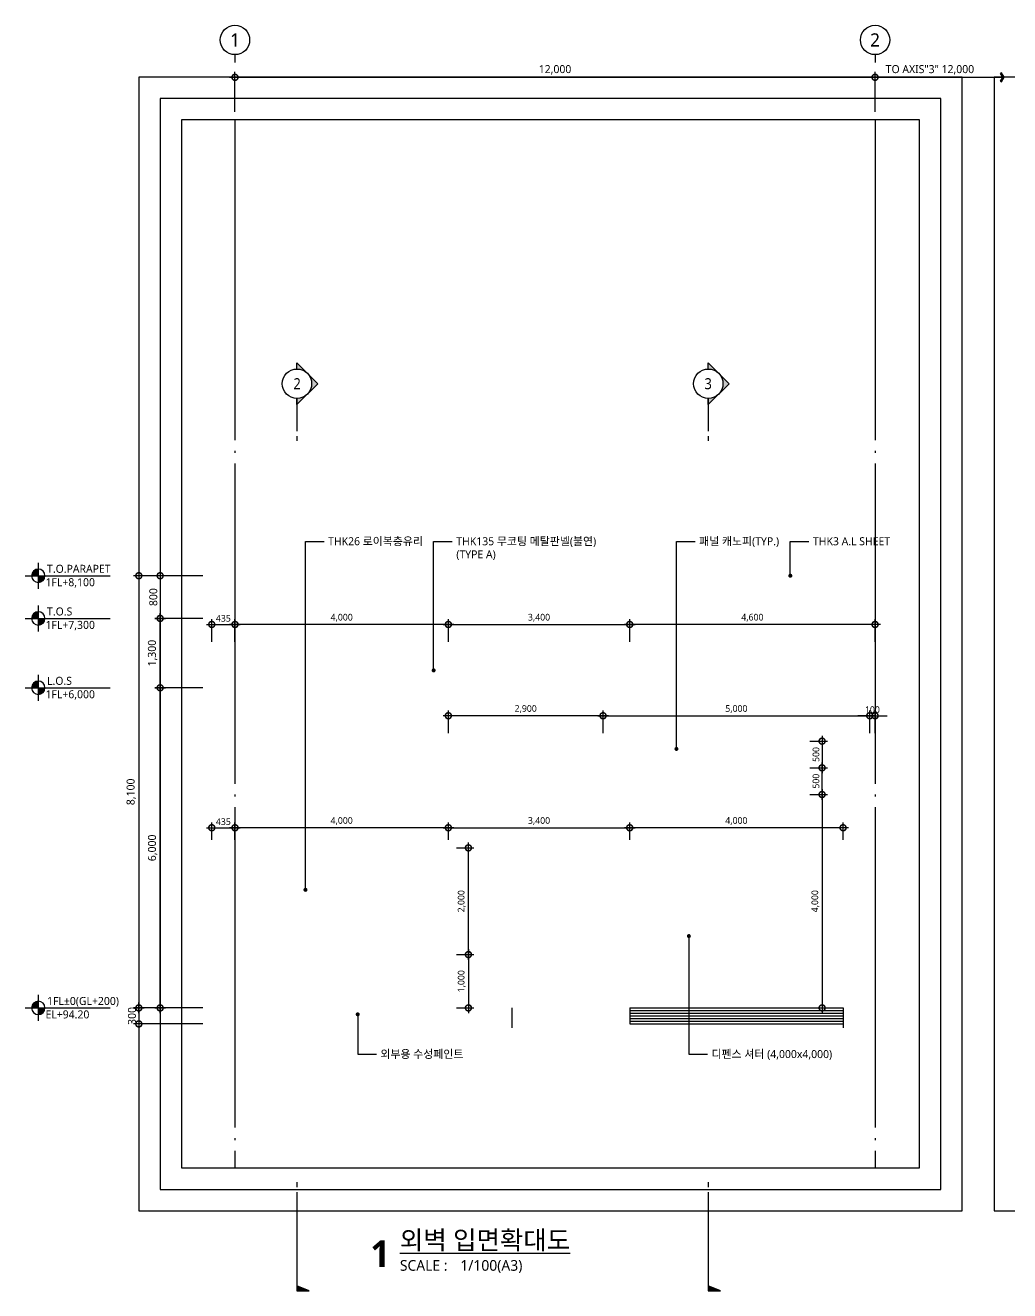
# Model space of a CAD drawing. Header units: millimetres. Extents: x 2568 to 292571, y 1285 to 27671.
# Drawn here: x 2568 to 21023, y 3956 to 27671 of the extents above; entities that cross this region are included whole.
import ezdxf
from ezdxf.enums import TextEntityAlignment as Align

# ---------------------------------------------------------------- set-up
doc = ezdxf.new("R2010")
doc.units = ezdxf.units.MM
doc.header["$LTSCALE"] = 200
doc.linetypes.add('CEN-GAUN', pattern=[32.2, 30, -1, 0.2, -1])
doc.layers.get('DEFPOINTS').update_dxf_attribs({"color": 137})
for name, color, linetype in [('A-dim', 7, 'Continuous'), ('CEN', 1, 'CEN-GAUN'), ('DIM', 7, 'Continuous'), ('DIM-2', 7, 'Continuous'), ('DIM-INT', 7, 'Continuous'), ('SYM', 6, 'Continuous'), ('SYM-LEAD', 6, 'Continuous'), ('SYM-LEVEL', 7, 'Continuous'), ('TAG', 6, 'Continuous'), ('TEXT', 3, 'Continuous')]:
    doc.layers.add(name, color=color, linetype=linetype)
doc.layers.add('NOPLOT', color=191, linetype='Continuous', plot=False)
doc.styles.add('$0$스타일1', font='malgun.ttf')
doc.styles.add('ARIALB', font='malgun.ttf')
doc.styles.add('T1', font='malgun.ttf')
doc.styles.add('TEXT', font='malgun.ttf')
doc.styles.add('XR-sec$0$스타일1', font='malgun.ttf')
doc.styles.add('맑은고딕', font='malgun.ttf')
doc.styles.add('스타일1', font='malgun.ttf')
doc.styles.add('스타일2', font='malgunbd.ttf')
doc.dimstyles.new('CJA', dxfattribs={"dimscale": 300, "dimtxt": 2.7, "dimasz": 1, "dimexe": 2, "dimexo": 3, "dimgap": 1, "dimtad": 1, "dimdec": 0, "dimzin": 1, "dimdsep": 46, "dimlunit": 6, "dimtxsty": '$0$스타일1', "dimblk": 'CJDOT', "dimcen": 0.09, "dimdle": 1, "dimclrd": 256, "dimclre": 256, "dimclrt": 3, "dimadec": 0, "dimazin": 0, "dimtfac": 1, "dimtdec": 0, "dimtix": 1, "dimtmove": 2, "dimatfit": 3, "dimldrblk": 'CJDOT', "dimfxl": 1, "dimtolj": 1, "dimtzin": 1, "dimarcsym": 0})
doc.dimstyles.new('DIM-QD 1', dxfattribs={"dimtxt": 3, "dimasz": 1.5, "dimexe": 1, "dimexo": 0, "dimgap": 1, "dimtad": 1, "dimdec": 3, "dimdsep": 46, "dimlunit": 6, "dimtxsty": '스타일1', "dimblk1": 'ARCHTICK', "dimblk2": 'ARCHTICK', "dimsah": 1, "dimcen": 0, "dimclrd": 256, "dimclre": 256, "dimclrt": 3, "dimazin": 2, "dimtfac": 1, "dimtdec": 3, "dimtix": 1, "dimtmove": 2, "dimatfit": 3, "dimldrblk": 'ARCHTICK', "dimfxl": 1, "dimtolj": 1, "dimtzin": 0, "dimarcsym": 0})
doc.dimstyles.new('GAUN-50', dxfattribs={"dimscale": 50, "dimtxt": 3, "dimasz": 1, "dimexe": 2, "dimexo": 3, "dimgap": 1, "dimtad": 1, "dimdec": 0, "dimzin": 1, "dimdsep": 46, "dimlunit": 6, "dimtxsty": '스타일1', "dimblk": 'GAUN-DOT', "dimcen": -2, "dimdle": 2, "dimclrd": 256, "dimclre": 256, "dimclrt": 3, "dimadec": 0, "dimazin": 0, "dimtfac": 1, "dimtdec": 0, "dimtix": 1, "dimtmove": 2, "dimatfit": 3, "dimldrblk": 'DOTSMALL', "dimfxl": 1, "dimtolj": 1, "dimtzin": 1, "dimarcsym": 0})

# ---------------------------------------------------------------- blocks, each defined once
blk = doc.blocks.new('bu-v')
at = {"layer": 'TAG', "ltscale": 0.2}
blk.add_line((0, 3), (0, 0), dxfattribs=at)
blk.add_circle((0, 8.5), 5.5, dxfattribs=at)
at = {"layer": 'TAG', "color": 3, "style": 'ARIALB'}
blk.add_attdef('1', text='', height=5, dxfattribs=at).set_placement((0, 8.5), align=Align.MIDDLE_CENTER)
blk = doc.blocks.new('_DotSmall')
at = {"color": 0, "linetype": 'ByBlock', "const_width": 0.5}
blk.add_lwpolyline([(-0.0625, 0, 1), (0.0625, 0, 1)], format="xyb", close=True, dxfattribs=at)
blk = doc.blocks.new('*D14')
at = {"layer": 'DEFPOINTS', "color": 0, "transparency": 16777216}
for p in [(18499, 26697), (6499, 25897), (18499, 25897)]:
    blk.add_point(p, dxfattribs=at)
at = {"layer": 'DIM', "color": 7, "lineweight": -2, "transparency": 16777216}
for p, q in [((6399, 26697), (18599, 26697)), ((6499, 26047), (6499, 26797)), ((18499, 26047), (18499, 26797))]:
    blk.add_line(p, q, dxfattribs=at)
at = {"layer": 'DIM', "color": 7, "lineweight": -2, "transparency": 16777216, "xscale": 225, "yscale": 225, "zscale": 225, "rotation": 180}
blk.add_blockref('_DotSmall', (6499, 26697), dxfattribs=at)
at = {"layer": 'DIM', "color": 7, "lineweight": -2, "transparency": 16777216, "xscale": 225, "yscale": 225, "zscale": 225}
blk.add_blockref('_DotSmall', (18499, 26697), dxfattribs=at)
at = {"layer": 'DIM', "color": 3, "transparency": 16777216, "insert": (12499, 26837), "char_height": 150, "attachment_point": 5, "style": '스타일1'}
blk.add_mtext('\\A1;12,000', dxfattribs=at)
blk = doc.blocks.new('CJDOT')
blk.add_line((-2, 0), (2, 0))
at = {"const_width": 0.5}
blk.add_lwpolyline([(-0.25, 0, 1), (0.25, 0, 1)], format="xyb", close=True, dxfattribs=at)
blk = doc.blocks.new('dwgtitle')
at = {"layer": 'SYM', "color": 3, "style": '스타일1'}
blk.add_text('SCALE :', height=4, dxfattribs=at).set_placement((12.25, -1.4))
at = {"layer": 'SYM', "color": 6, "style": '스타일2'}
blk.add_attdef('A', text='', height=10, dxfattribs=at).set_placement((4.89, 5), align=Align.MIDDLE)
at = {"layer": 'SYM', "color": 3, "style": '스타일1'}
for tag, p, height in [('%%UTITLE', (12.25, 6.59), 7), ('1/100', (34.89, -1.4), 4)]:
    blk.add_attdef(tag, p, '', height=height, dxfattribs=at)
blk = doc.blocks.new('XR-sec$0$LEVEL1')
at = {"layer": 'SYM-LEVEL'}
h = blk.add_hatch(color=6, dxfattribs=at)
edge = h.paths.add_edge_path()
edge.add_ellipse((4.87, 0), major_axis=(1.77, 1.77), ratio=1, start_angle=405, end_angle=495)
edge.add_line((2.37, 0), (4.87, 0))
edge.add_line((4.87, 0), (4.87, 2.5))
edge = h.paths.add_edge_path()
edge.add_ellipse((4.87, 0), major_axis=(1.77, 1.77), ratio=1, start_angle=225, end_angle=315)
edge.add_line((7.37, 0), (4.87, 0))
edge.add_line((4.87, 0), (4.87, -2.5))
at = {"layer": 'SYM-LEVEL', "color": 6}
for p, q in [((4.87, 4.87), (4.87, -4.87)), ((0, 0), (9.74, 0)), ((9.07, 0), (31.8, 0))]:
    blk.add_line(p, q, dxfattribs=at)
blk.add_ellipse((4.87, 0), major_axis=(1.77, 1.77), ratio=1, start_param=5.497787, end_param=11.780972, dxfattribs=at)
at = {"layer": 'SYM-LEVEL', "color": 3, "style": 'XR-sec$0$스타일1'}
for tag, p in [('1층-바닥마감', (8.16, 1.11)), ('EL-+100', (8.16, -3.93))]:
    blk.add_attdef(tag, p, '', height=3, dxfattribs=at)
blk = doc.blocks.new('*U13')
at = {"linetype": 'ByBlock', "lineweight": -2}
h = blk.add_hatch(color=0, dxfattribs=at)
h.paths.add_polyline_path([(0, 300, 0.198912), (-212, 212), (0, 424)])
h.paths.add_polyline_path([(-212, -212), (-424, 0), (-212, 212, 0.414214)])
h.paths.add_polyline_path([(-212, -212, 0.198912), (0, -300), (0, -424)])
blk.add_hatch(color=0, dxfattribs=at).paths.add_polyline_path([(-250, -18545), (0, -18445), (0, -18545)])
at = {"color": 0, "linetype": 'ByBlock', "lineweight": -2}
blk.add_lwpolyline([(0, 300, 1), (0, -300, 1), (0, 300), (0, 424), (-424, 0), (0, -424), (0, -300), (0, -424)], format="xyb", dxfattribs=at)
for points in [[(0, -300), (0, -972)], [(0, -1072), (0, -1172)], [(0, -16529), (0, -18545), (-250, -18545), (0, -18445)], [(0, -16329), (0, -16429)]]:
    blk.add_lwpolyline(points, dxfattribs=at)
at = {"color": 6, "style": 'TEXT', "width": 0.9}
blk.add_attdef('상세번호', text='', height=225, dxfattribs=at).set_placement((0, 0), align=Align.MIDDLE_CENTER)
blk = doc.blocks.new('GAUN-DOT')
at = {"linetype": 'ByBlock'}
for p, q in [((2, 0), (-2, 0)), ((0, -2), (0, 2))]:
    blk.add_line(p, q, dxfattribs=at)
at = {"const_width": 2.25}
blk.add_lwpolyline([(0, 0.28125, 1), (0, -0.28125, 1)], format="xyb", close=True, dxfattribs=at)
blk = doc.blocks.new('*D18')
at = {"layer": 'A-dim', "lineweight": -2, "transparency": 16777216}
for p, q in [((5896, 17355), (4596, 17355)), ((4696, 17305), (4696, 9305)), ((5896, 9255), (4596, 9255))]:
    blk.add_line(p, q, dxfattribs=at)
at = {"layer": 'DEFPOINTS', "color": 0, "transparency": 16777216}
for p in [(6046, 17355), (4696, 9255), (6046, 9255)]:
    blk.add_point(p, dxfattribs=at)
at = {"layer": 'A-dim', "lineweight": -2, "transparency": 16777216, "xscale": 50, "yscale": 50, "zscale": 50}
for p, rotation in [((4696, 17355), 90), ((4696, 9255), 270)]:
    blk.add_blockref('GAUN-DOT', p, dxfattribs=dict(at, rotation=rotation))
at = {"layer": 'A-dim', "color": 3, "transparency": 16777216, "insert": (4555, 13305), "char_height": 150, "attachment_point": 5, "rotation": 90, "style": '스타일1'}
blk.add_mtext('\\A1;8,100', dxfattribs=at)
blk = doc.blocks.new('*D19')
at = {"layer": 'A-dim', "lineweight": -2, "transparency": 16777216}
for p, q in [((5896, 9255), (4596, 9255)), ((4696, 9305), (4696, 9355)), ((4696, 9255), (4696, 8955)), ((5896, 8955), (4596, 8955)), ((4696, 8905), (4696, 8855))]:
    blk.add_line(p, q, dxfattribs=at)
at = {"layer": 'DEFPOINTS', "color": 0, "transparency": 16777216}
for p in [(6046, 9255), (4696, 8955), (6046, 8955)]:
    blk.add_point(p, dxfattribs=at)
at = {"layer": 'A-dim', "lineweight": -2, "transparency": 16777216, "xscale": 50, "yscale": 50, "zscale": 50}
for p, rotation in [((4696, 9255), 270), ((4696, 8955), 90)]:
    blk.add_blockref('GAUN-DOT', p, dxfattribs=dict(at, rotation=rotation))
at = {"layer": 'A-dim', "color": 3, "transparency": 16777216, "insert": (4568, 9105), "char_height": 150, "attachment_point": 5, "rotation": 90, "style": '맑은고딕'}
blk.add_mtext('\\A1;300', dxfattribs=at)
blk = doc.blocks.new('*D20')
at = {"layer": 'A-dim', "lineweight": -2, "transparency": 16777216}
for p, q in [((5896, 17355), (4996, 17355)), ((5096, 17305), (5096, 16605)), ((5896, 16555), (4996, 16555))]:
    blk.add_line(p, q, dxfattribs=at)
at = {"layer": 'DEFPOINTS', "color": 0, "transparency": 16777216}
for p in [(6046, 17355), (5096, 16555), (6046, 16555)]:
    blk.add_point(p, dxfattribs=at)
at = {"layer": 'A-dim', "lineweight": -2, "transparency": 16777216, "xscale": 50, "yscale": 50, "zscale": 50}
for p, rotation in [((5096, 17355), 90), ((5096, 16555), 270)]:
    blk.add_blockref('GAUN-DOT', p, dxfattribs=dict(at, rotation=rotation))
at = {"layer": 'A-dim', "color": 3, "transparency": 16777216, "insert": (4968, 16955), "char_height": 150, "attachment_point": 5, "rotation": 90, "style": '맑은고딕'}
blk.add_mtext('\\A1;800', dxfattribs=at)
blk = doc.blocks.new('*D21')
at = {"layer": 'DEFPOINTS', "color": 0, "transparency": 16777216}
for p in [(10499, 12255), (10875, 12255), (10499, 10255)]:
    blk.add_point(p, dxfattribs=at)
at = {"layer": 'DIM-INT', "color": 7, "lineweight": -2, "transparency": 16777216}
for p, q in [((10875, 10155), (10875, 12355)), ((10649, 12255), (10975, 12255)), ((10649, 10255), (10975, 10255))]:
    blk.add_line(p, q, dxfattribs=at)
at = {"layer": 'DIM-INT', "color": 7, "lineweight": -2, "transparency": 16777216, "xscale": 225, "yscale": 225, "zscale": 225}
for p, rotation in [((10875, 12255), 90), ((10875, 10255), 270)]:
    blk.add_blockref('_DotSmall', p, dxfattribs=dict(at, rotation=rotation))
at = {"layer": 'DIM-INT', "color": 3, "transparency": 16777216, "insert": (10750, 11255), "char_height": 125, "attachment_point": 5, "rotation": 90, "style": '스타일1'}
blk.add_mtext('\\A1;2,000', dxfattribs=at)
blk = doc.blocks.new('*D22')
at = {"layer": 'DEFPOINTS', "color": 0, "transparency": 16777216}
for p in [(10499, 10255), (10499, 9255), (10875, 9255)]:
    blk.add_point(p, dxfattribs=at)
at = {"layer": 'DIM-INT', "color": 7, "lineweight": -2, "transparency": 16777216}
for p, q in [((10649, 10255), (10975, 10255)), ((10875, 10355), (10875, 9155)), ((10649, 9255), (10975, 9255))]:
    blk.add_line(p, q, dxfattribs=at)
at = {"layer": 'DIM-INT', "color": 7, "lineweight": -2, "transparency": 16777216, "xscale": 225, "yscale": 225, "zscale": 225}
for p, rotation in [((10875, 10255), 90), ((10875, 9255), 270)]:
    blk.add_blockref('_DotSmall', p, dxfattribs=dict(at, rotation=rotation))
at = {"layer": 'DIM-INT', "color": 3, "transparency": 16777216, "insert": (10750, 9755), "char_height": 125, "attachment_point": 5, "rotation": 90, "style": '스타일1'}
blk.add_mtext('\\A1;1,000', dxfattribs=at)
blk = doc.blocks.new('*D23')
at = {"layer": 'DEFPOINTS', "color": 0, "transparency": 16777216}
for p in [(6499, 12632), (6499, 12255), (10499, 12255)]:
    blk.add_point(p, dxfattribs=at)
at = {"layer": 'DIM-INT', "color": 7, "lineweight": -2, "transparency": 16777216}
for p, q in [((10599, 12632), (6399, 12632)), ((6499, 12405), (6499, 12732)), ((10499, 12405), (10499, 12732))]:
    blk.add_line(p, q, dxfattribs=at)
at = {"layer": 'DIM-INT', "color": 7, "lineweight": -2, "transparency": 16777216, "xscale": 225, "yscale": 225, "zscale": 225, "rotation": 180}
blk.add_blockref('_DotSmall', (6499, 12632), dxfattribs=at)
at = {"layer": 'DIM-INT', "color": 7, "lineweight": -2, "transparency": 16777216, "xscale": 225, "yscale": 225, "zscale": 225}
blk.add_blockref('_DotSmall', (10499, 12632), dxfattribs=at)
at = {"layer": 'DIM-INT', "color": 3, "transparency": 16777216, "insert": (8499, 12757), "char_height": 125, "attachment_point": 5, "style": '스타일1'}
blk.add_mtext('\\A1;4,000', dxfattribs=at)
blk = doc.blocks.new('*D24')
at = {"layer": 'DEFPOINTS', "color": 0, "transparency": 16777216}
for p in [(6499, 12632), (6064, 12255), (6499, 12255)]:
    blk.add_point(p, dxfattribs=at)
at = {"layer": 'DIM-INT', "color": 7, "lineweight": -2, "transparency": 16777216}
for p, q in [((5964, 12632), (6599, 12632)), ((6064, 12405), (6064, 12732)), ((6499, 12405), (6499, 12732))]:
    blk.add_line(p, q, dxfattribs=at)
at = {"layer": 'DIM-INT', "color": 7, "lineweight": -2, "transparency": 16777216, "xscale": 225, "yscale": 225, "zscale": 225, "rotation": 180}
blk.add_blockref('_DotSmall', (6064, 12632), dxfattribs=at)
at = {"layer": 'DIM-INT', "color": 7, "lineweight": -2, "transparency": 16777216, "xscale": 225, "yscale": 225, "zscale": 225}
blk.add_blockref('_DotSmall', (6499, 12632), dxfattribs=at)
at = {"layer": 'DIM-INT', "color": 3, "transparency": 16777216, "insert": (6281, 12746), "char_height": 125, "attachment_point": 5, "style": '스타일1'}
blk.add_mtext('\\A1;435', dxfattribs=at)
blk = doc.blocks.new('*D25')
at = {"layer": 'DEFPOINTS', "color": 0, "transparency": 16777216}
for p in [(13899, 12632), (10499, 12255), (13899, 12255)]:
    blk.add_point(p, dxfattribs=at)
at = {"layer": 'DIM-INT', "color": 7, "lineweight": -2, "transparency": 16777216}
for p, q in [((10399, 12632), (13999, 12632)), ((10499, 12405), (10499, 12732)), ((13899, 12405), (13899, 12732))]:
    blk.add_line(p, q, dxfattribs=at)
at = {"layer": 'DIM-INT', "color": 7, "lineweight": -2, "transparency": 16777216, "xscale": 225, "yscale": 225, "zscale": 225, "rotation": 180}
blk.add_blockref('_DotSmall', (10499, 12632), dxfattribs=at)
at = {"layer": 'DIM-INT', "color": 7, "lineweight": -2, "transparency": 16777216, "xscale": 225, "yscale": 225, "zscale": 225}
blk.add_blockref('_DotSmall', (13899, 12632), dxfattribs=at)
at = {"layer": 'DIM-INT', "color": 3, "transparency": 16777216, "insert": (12199, 12757), "char_height": 125, "attachment_point": 5, "style": '스타일1'}
blk.add_mtext('\\A1;3,400', dxfattribs=at)
blk = doc.blocks.new('*D26')
at = {"layer": 'DEFPOINTS', "color": 0, "transparency": 16777216}
for p in [(13899, 12632), (13899, 12255), (17899, 12255)]:
    blk.add_point(p, dxfattribs=at)
at = {"layer": 'DIM-INT', "color": 7, "lineweight": -2, "transparency": 16777216}
for p, q in [((17999, 12632), (13799, 12632)), ((13899, 12405), (13899, 12732)), ((17899, 12405), (17899, 12732))]:
    blk.add_line(p, q, dxfattribs=at)
at = {"layer": 'DIM-INT', "color": 7, "lineweight": -2, "transparency": 16777216, "xscale": 225, "yscale": 225, "zscale": 225, "rotation": 180}
blk.add_blockref('_DotSmall', (13899, 12632), dxfattribs=at)
at = {"layer": 'DIM-INT', "color": 7, "lineweight": -2, "transparency": 16777216, "xscale": 225, "yscale": 225, "zscale": 225}
blk.add_blockref('_DotSmall', (17899, 12632), dxfattribs=at)
at = {"layer": 'DIM-INT', "color": 3, "transparency": 16777216, "insert": (15899, 12757), "char_height": 125, "attachment_point": 5, "style": '스타일1'}
blk.add_mtext('\\A1;4,000', dxfattribs=at)
blk = doc.blocks.new('*D27')
at = {"layer": 'DEFPOINTS', "color": 0, "transparency": 16777216}
for p in [(17129, 13755), (17506, 13755), (17129, 13255)]:
    blk.add_point(p, dxfattribs=at)
at = {"layer": 'DIM-INT', "color": 7, "lineweight": -2, "transparency": 16777216}
for p, q in [((17279, 13755), (17606, 13755)), ((17506, 13155), (17506, 13855)), ((17279, 13255), (17606, 13255))]:
    blk.add_line(p, q, dxfattribs=at)
at = {"layer": 'DIM-INT', "color": 7, "lineweight": -2, "transparency": 16777216, "xscale": 225, "yscale": 225, "zscale": 225}
for p, rotation in [((17506, 13755), 90), ((17506, 13255), 270)]:
    blk.add_blockref('_DotSmall', p, dxfattribs=dict(at, rotation=rotation))
at = {"layer": 'DIM-INT', "color": 3, "transparency": 16777216, "insert": (17391, 13505), "char_height": 125, "attachment_point": 5, "rotation": 90, "style": '스타일1'}
blk.add_mtext('\\A1;500', dxfattribs=at)
blk = doc.blocks.new('*D28')
at = {"layer": 'DEFPOINTS', "color": 0, "transparency": 16777216}
for p in [(17129, 13255), (17129, 9255), (17506, 9255)]:
    blk.add_point(p, dxfattribs=at)
at = {"layer": 'DIM-INT', "color": 7, "lineweight": -2, "transparency": 16777216}
for p, q in [((17506, 13355), (17506, 9155)), ((17279, 13255), (17606, 13255)), ((17279, 9255), (17606, 9255))]:
    blk.add_line(p, q, dxfattribs=at)
at = {"layer": 'DIM-INT', "color": 7, "lineweight": -2, "transparency": 16777216, "xscale": 225, "yscale": 225, "zscale": 225}
for p, rotation in [((17506, 13255), 90), ((17506, 9255), 270)]:
    blk.add_blockref('_DotSmall', p, dxfattribs=dict(at, rotation=rotation))
at = {"layer": 'DIM-INT', "color": 3, "transparency": 16777216, "insert": (17381, 11255), "char_height": 125, "attachment_point": 5, "rotation": 90, "style": '스타일1'}
blk.add_mtext('\\A1;4,000', dxfattribs=at)
blk = doc.blocks.new('*D29')
at = {"layer": 'DEFPOINTS', "color": 0, "transparency": 16777216}
for p in [(17129, 14255), (17129, 13755), (17506, 13755)]:
    blk.add_point(p, dxfattribs=at)
at = {"layer": 'DIM-INT', "color": 7, "lineweight": -2, "transparency": 16777216}
for p, q in [((17279, 14255), (17606, 14255)), ((17506, 14355), (17506, 13655)), ((17279, 13755), (17606, 13755))]:
    blk.add_line(p, q, dxfattribs=at)
at = {"layer": 'DIM-INT', "color": 7, "lineweight": -2, "transparency": 16777216, "xscale": 225, "yscale": 225, "zscale": 225}
for p, rotation in [((17506, 14255), 90), ((17506, 13755), 270)]:
    blk.add_blockref('_DotSmall', p, dxfattribs=dict(at, rotation=rotation))
at = {"layer": 'DIM-INT', "color": 3, "transparency": 16777216, "insert": (17391, 14005), "char_height": 125, "attachment_point": 5, "rotation": 90, "style": '스타일1'}
blk.add_mtext('\\A1;500', dxfattribs=at)
blk = doc.blocks.new('*D30')
at = {"layer": 'DEFPOINTS', "color": 0, "transparency": 16777216}
for p in [(18399, 14731), (13399, 14255), (18399, 14255)]:
    blk.add_point(p, dxfattribs=at)
at = {"layer": 'DIM-INT', "color": 7, "lineweight": -2, "transparency": 16777216}
for p, q in [((13299, 14731), (18499, 14731)), ((13399, 14405), (13399, 14831)), ((18399, 14405), (18399, 14831))]:
    blk.add_line(p, q, dxfattribs=at)
at = {"layer": 'DIM-INT', "color": 7, "lineweight": -2, "transparency": 16777216, "xscale": 225, "yscale": 225, "zscale": 225, "rotation": 180}
blk.add_blockref('_DotSmall', (13399, 14731), dxfattribs=at)
at = {"layer": 'DIM-INT', "color": 7, "lineweight": -2, "transparency": 16777216, "xscale": 225, "yscale": 225, "zscale": 225}
blk.add_blockref('_DotSmall', (18399, 14731), dxfattribs=at)
at = {"layer": 'DIM-INT', "color": 3, "transparency": 16777216, "insert": (15899, 14856), "char_height": 125, "attachment_point": 5, "style": '스타일1'}
blk.add_mtext('\\A1;5,000', dxfattribs=at)
blk = doc.blocks.new('*D31')
at = {"layer": 'DEFPOINTS', "color": 0, "transparency": 16777216}
for p in [(18399, 14731), (18399, 14255), (18499, 14255)]:
    blk.add_point(p, dxfattribs=at)
at = {"layer": 'DIM-INT', "color": 7, "lineweight": -2, "transparency": 16777216}
for p, q in [((18399, 14731), (18174, 14731)), ((18399, 14405), (18399, 14831)), ((18499, 14731), (18399, 14731)), ((18499, 14405), (18499, 14831)), ((18499, 14731), (18724, 14731))]:
    blk.add_line(p, q, dxfattribs=at)
at = {"layer": 'DIM-INT', "color": 7, "lineweight": -2, "transparency": 16777216, "xscale": 225, "yscale": 225, "zscale": 225}
blk.add_blockref('_DotSmall', (18399, 14731), dxfattribs=at)
at = {"layer": 'DIM-INT', "color": 7, "lineweight": -2, "transparency": 16777216, "xscale": 225, "yscale": 225, "zscale": 225, "rotation": 180}
blk.add_blockref('_DotSmall', (18499, 14731), dxfattribs=at)
at = {"layer": 'DIM-INT', "color": 3, "transparency": 16777216, "insert": (18449, 14846), "char_height": 125, "attachment_point": 5, "style": '스타일1'}
blk.add_mtext('\\A1;100', dxfattribs=at)
blk = doc.blocks.new('*D32')
at = {"layer": 'DEFPOINTS', "color": 0, "transparency": 16777216}
for p in [(10499, 14731), (10499, 14255), (13399, 14255)]:
    blk.add_point(p, dxfattribs=at)
at = {"layer": 'DIM-INT', "color": 7, "lineweight": -2, "transparency": 16777216}
for p, q in [((13499, 14731), (10399, 14731)), ((10499, 14405), (10499, 14831)), ((13399, 14405), (13399, 14831))]:
    blk.add_line(p, q, dxfattribs=at)
at = {"layer": 'DIM-INT', "color": 7, "lineweight": -2, "transparency": 16777216, "xscale": 225, "yscale": 225, "zscale": 225, "rotation": 180}
blk.add_blockref('_DotSmall', (10499, 14731), dxfattribs=at)
at = {"layer": 'DIM-INT', "color": 7, "lineweight": -2, "transparency": 16777216, "xscale": 225, "yscale": 225, "zscale": 225}
blk.add_blockref('_DotSmall', (13399, 14731), dxfattribs=at)
at = {"layer": 'DIM-INT', "color": 3, "transparency": 16777216, "insert": (11949, 14856), "char_height": 125, "attachment_point": 5, "style": '스타일1'}
blk.add_mtext('\\A1;2,900', dxfattribs=at)
blk = doc.blocks.new('*D33')
at = {"layer": 'DEFPOINTS', "color": 0, "transparency": 16777216}
for p in [(6499, 16442), (6499, 15967), (10499, 15967)]:
    blk.add_point(p, dxfattribs=at)
at = {"layer": 'DIM-INT', "color": 7, "lineweight": -2, "transparency": 16777216}
for p, q in [((10599, 16442), (6399, 16442)), ((6499, 16117), (6499, 16542)), ((10499, 16117), (10499, 16542))]:
    blk.add_line(p, q, dxfattribs=at)
at = {"layer": 'DIM-INT', "color": 7, "lineweight": -2, "transparency": 16777216, "xscale": 225, "yscale": 225, "zscale": 225, "rotation": 180}
blk.add_blockref('_DotSmall', (6499, 16442), dxfattribs=at)
at = {"layer": 'DIM-INT', "color": 7, "lineweight": -2, "transparency": 16777216, "xscale": 225, "yscale": 225, "zscale": 225}
blk.add_blockref('_DotSmall', (10499, 16442), dxfattribs=at)
at = {"layer": 'DIM-INT', "color": 3, "transparency": 16777216, "insert": (8499, 16567), "char_height": 125, "attachment_point": 5, "style": '스타일1'}
blk.add_mtext('\\A1;4,000', dxfattribs=at)
blk = doc.blocks.new('*D34')
at = {"layer": 'DEFPOINTS', "color": 0, "transparency": 16777216}
for p in [(13899, 16442), (13899, 15967), (18499, 15967)]:
    blk.add_point(p, dxfattribs=at)
at = {"layer": 'DIM-INT', "color": 7, "lineweight": -2, "transparency": 16777216}
for p, q in [((18599, 16442), (13799, 16442)), ((13899, 16117), (13899, 16542)), ((18499, 16117), (18499, 16542))]:
    blk.add_line(p, q, dxfattribs=at)
at = {"layer": 'DIM-INT', "color": 7, "lineweight": -2, "transparency": 16777216, "xscale": 225, "yscale": 225, "zscale": 225, "rotation": 180}
blk.add_blockref('_DotSmall', (13899, 16442), dxfattribs=at)
at = {"layer": 'DIM-INT', "color": 7, "lineweight": -2, "transparency": 16777216, "xscale": 225, "yscale": 225, "zscale": 225}
blk.add_blockref('_DotSmall', (18499, 16442), dxfattribs=at)
at = {"layer": 'DIM-INT', "color": 3, "transparency": 16777216, "insert": (16199, 16567), "char_height": 125, "attachment_point": 5, "style": '스타일1'}
blk.add_mtext('\\A1;4,600', dxfattribs=at)
blk = doc.blocks.new('*D35')
at = {"layer": 'DEFPOINTS', "color": 0, "transparency": 16777216}
for p in [(6499, 16442), (6064, 15967), (6499, 15967)]:
    blk.add_point(p, dxfattribs=at)
at = {"layer": 'DIM-INT', "color": 7, "lineweight": -2, "transparency": 16777216}
for p, q in [((5964, 16442), (6599, 16442)), ((6064, 16117), (6064, 16542)), ((6499, 16117), (6499, 16542))]:
    blk.add_line(p, q, dxfattribs=at)
at = {"layer": 'DIM-INT', "color": 7, "lineweight": -2, "transparency": 16777216, "xscale": 225, "yscale": 225, "zscale": 225, "rotation": 180}
blk.add_blockref('_DotSmall', (6064, 16442), dxfattribs=at)
at = {"layer": 'DIM-INT', "color": 7, "lineweight": -2, "transparency": 16777216, "xscale": 225, "yscale": 225, "zscale": 225}
blk.add_blockref('_DotSmall', (6499, 16442), dxfattribs=at)
at = {"layer": 'DIM-INT', "color": 3, "transparency": 16777216, "insert": (6281, 16557), "char_height": 125, "attachment_point": 5, "style": '스타일1'}
blk.add_mtext('\\A1;435', dxfattribs=at)
blk = doc.blocks.new('_ARCHTICK')
at = {"color": 0, "linetype": 'ByBlock', "const_width": 0.15}
blk.add_lwpolyline([(-0.5, -0.5), (0.5, 0.5)], dxfattribs=at)
blk = doc.blocks.new('*D189')
at = {"layer": 'DEFPOINTS', "color": 0, "transparency": 16777216}
for p in [(13899, 16442), (10499, 15967), (13899, 15967)]:
    blk.add_point(p, dxfattribs=at)
at = {"layer": 'DIM-INT', "color": 7, "lineweight": -2, "transparency": 16777216}
for p, q in [((10399, 16442), (13999, 16442)), ((10499, 16117), (10499, 16542)), ((13899, 16117), (13899, 16542))]:
    blk.add_line(p, q, dxfattribs=at)
at = {"layer": 'DIM-INT', "color": 7, "lineweight": -2, "transparency": 16777216, "xscale": 225, "yscale": 225, "zscale": 225, "rotation": 180}
blk.add_blockref('_DotSmall', (10499, 16442), dxfattribs=at)
at = {"layer": 'DIM-INT', "color": 7, "lineweight": -2, "transparency": 16777216, "xscale": 225, "yscale": 225, "zscale": 225}
blk.add_blockref('_DotSmall', (13899, 16442), dxfattribs=at)
at = {"layer": 'DIM-INT', "color": 3, "transparency": 16777216, "insert": (12199, 16567), "char_height": 125, "attachment_point": 5, "style": '스타일1'}
blk.add_mtext('\\A1;3,400', dxfattribs=at)
blk = doc.blocks.new('*D406')
at = {"layer": 'A-dim', "lineweight": -2, "transparency": 16777216}
for p, q in [((5896, 15255), (4996, 15255)), ((5096, 9305), (5096, 15205)), ((5896, 9255), (4996, 9255))]:
    blk.add_line(p, q, dxfattribs=at)
at = {"layer": 'DEFPOINTS', "color": 0, "transparency": 16777216}
for p in [(5096, 15255), (6046, 15255), (6046, 9255)]:
    blk.add_point(p, dxfattribs=at)
at = {"layer": 'A-dim', "lineweight": -2, "transparency": 16777216, "xscale": 50, "yscale": 50, "zscale": 50}
for p, rotation in [((5096, 15255), 90), ((5096, 9255), 270)]:
    blk.add_blockref('GAUN-DOT', p, dxfattribs=dict(at, rotation=rotation))
at = {"layer": 'A-dim', "color": 3, "transparency": 16777216, "insert": (4956, 12255), "char_height": 150, "attachment_point": 5, "rotation": 90, "style": '맑은고딕'}
blk.add_mtext('\\A1;6,000', dxfattribs=at)
blk = doc.blocks.new('*D407')
at = {"layer": 'A-dim', "lineweight": -2, "transparency": 16777216}
for p, q in [((5896, 16555), (4996, 16555)), ((5096, 15305), (5096, 16505)), ((5896, 15255), (4996, 15255))]:
    blk.add_line(p, q, dxfattribs=at)
at = {"layer": 'DEFPOINTS', "color": 0, "transparency": 16777216}
for p in [(5096, 16555), (6046, 16555), (6046, 15255)]:
    blk.add_point(p, dxfattribs=at)
at = {"layer": 'A-dim', "lineweight": -2, "transparency": 16777216, "xscale": 50, "yscale": 50, "zscale": 50}
for p, rotation in [((5096, 16555), 90), ((5096, 15255), 270)]:
    blk.add_blockref('GAUN-DOT', p, dxfattribs=dict(at, rotation=rotation))
at = {"layer": 'A-dim', "color": 3, "transparency": 16777216, "insert": (4955, 15905), "char_height": 150, "attachment_point": 5, "rotation": 90, "style": '맑은고딕'}
blk.add_mtext('\\A1;1,300', dxfattribs=at)

msp = doc.modelspace()

# ---------------------------------------------------------------- linework, layer by layer
at = {"layer": 'A-dim', "ltscale": 30}
msp.add_lwpolyline([(18498.8, 26696.5), (20917.3, 26696.5), (20867.3, 26783.1), (20845.7, 26770.6), (20888.5, 26696.5), (20845.7, 26622.4), (20867.3, 26609.9), (20917.3, 26696.5)], dxfattribs=at)
at = {"layer": 'CEN'}
for p, q in [((6498.8, 25896.5), (6498.8, 6255.2)), ((18498.8, 25896.5), (18498.8, 6255.2))]:
    msp.add_line(p, q, dxfattribs=at)
at = {"layer": 'DIM-2', "color": 251}
for p, q in [((11690.4, 9255.2), (11690.4, 8879.9)), ((13898.8, 9255.2), (17898.8, 9255.2)), ((13898.8, 9255.2), (13898.8, 8955.2)), ((17898.8, 9255.2), (17898.8, 8879.9)), ((13898.8, 9205.2), (17898.8, 9205.2)), ((13898.8, 9155.2), (17898.8, 9155.2)), ((13898.8, 9105.2), (17898.8, 9105.2)), ((13898.8, 9055.2), (17898.8, 9055.2)), ((13898.8, 9005.2), (17898.8, 9005.2)), ((13898.8, 8955.2), (17898.8, 8955.2))]:
    msp.add_line(p, q, dxfattribs=at)
at = {"layer": 'NOPLOT'}
for points in [[(4695.6, 5455.2), (20129, 5455.2), (20129, 26696.5), (4695.6, 26696.5)], [(20729, 5455.2), (27099.7, 5455.2), (27099.7, 26696.5), (20729, 26696.5)], [(5095.6, 5855.2), (19729, 5855.2), (19729, 26296.5), (5095.6, 26296.5)], [(5495.6, 6255.2), (19329, 6255.2), (19329, 25896.5), (5495.6, 25896.5)]]:
    msp.add_lwpolyline(points, close=True, dxfattribs=at)

# ---------------------------------------------------------------- block references
at = {"layer": 'SYM', "xscale": 50, "yscale": 50, "zscale": 50}
msp.add_blockref('dwgtitle', (8978, 4399.3), dxfattribs=at).add_auto_attribs({'%%UTITLE': '%%u외벽 입면확대도', '1/100': '1/100(A3)', 'A': '1'})
at = {"layer": 'SYM-LEVEL'}
ref = msp.add_blockref('XR-sec$0$LEVEL1', (2567.7, 17355.2), dxfattribs=dict(at, xscale=50, yscale=50, zscale=50))
ref.add_attrib('EL-+100', '1FL+8,100', (2946.9, 17158.8), dxfattribs={"color": 3, "height": 150, "style": 'XR-sec$0$스타일1'})
ref.add_attrib('1층-바닥마감', 'T.O.PARAPET', (2975.6, 17410.4), dxfattribs={"color": 3, "height": 150, "style": 'XR-sec$0$스타일1'})
ref = msp.add_blockref('XR-sec$0$LEVEL1', (2567.7, 16555.2), dxfattribs=dict(at, xscale=50, yscale=50, zscale=50))
ref.add_attrib('EL-+100', '1FL+7,300', (2946.9, 16358.8), dxfattribs={"color": 3, "height": 150, "style": 'XR-sec$0$스타일1'})
ref.add_attrib('1층-바닥마감', 'T.O.S', (2975.6, 16610.4), dxfattribs={"color": 3, "height": 150, "style": 'XR-sec$0$스타일1'})
ref = msp.add_blockref('XR-sec$0$LEVEL1', (2567.7, 15255.2), dxfattribs=dict(at, xscale=50, yscale=50, zscale=50))
ref.add_attrib('EL-+100', '1FL+6,000', (2946.9, 15058.8), dxfattribs={"color": 3, "height": 150, "style": 'XR-sec$0$스타일1'})
ref.add_attrib('1층-바닥마감', 'L.O.S', (2975.6, 15310.4), dxfattribs={"color": 3, "height": 150, "style": 'XR-sec$0$스타일1'})
ref = msp.add_blockref('XR-sec$0$LEVEL1', (2567.7, 9255.2), dxfattribs=dict(at, xscale=50, yscale=50, zscale=50))
ref.add_attrib('EL-+100', 'EL+94.20', (2946.9, 9058.8), dxfattribs={"color": 3, "height": 150, "style": 'XR-sec$0$스타일1'})
ref.add_attrib('1층-바닥마감', '1FL%%P0(GL+200)', (2975.6, 9310.4), dxfattribs={"color": 3, "height": 150, "style": 'XR-sec$0$스타일1'})
at = {"layer": 'TAG'}
ref = msp.add_blockref('bu-v', (6498.8, 26971.2), dxfattribs=dict(at, xscale=50.00000000000169, yscale=50.00000000000169, zscale=50.00000000000169))
ref.add_attrib('1', '1', dxfattribs={"color": 3, "height": 250, "style": '맑은고딕'}).set_placement((6498.8, 27396.2), align=Align.MIDDLE_CENTER)
ref = msp.add_blockref('bu-v', (18498.8, 26971.2), dxfattribs=dict(at, xscale=50.00000000000169, yscale=50.00000000000169, zscale=50.00000000000169))
ref.add_attrib('1', '2', dxfattribs={"color": 3, "height": 250, "style": '맑은고딕'}).set_placement((18498.8, 27396.2), align=Align.MIDDLE_CENTER)
ref = msp.add_blockref('*U13', (7661, 20954.8), dxfattribs=dict(at, xscale=-0.916666666670472, yscale=0.916666666670472, zscale=0.916666666670472))
ref.add_attrib('상세번호', '2', dxfattribs={"layer": '0', "color": 6, "height": 206.3, "style": 'TEXT', "width": 0.9}).set_placement((7663.9, 20954.8), align=Align.MIDDLE_CENTER)
ref = msp.add_blockref('*U13', (15373.1, 20954.8), dxfattribs=dict(at, xscale=-0.916666666670472, yscale=0.916666666670472, zscale=0.916666666670472))
ref.add_attrib('상세번호', '3', dxfattribs={"layer": '0', "color": 6, "height": 206.3, "style": 'TEXT', "width": 0.9}).set_placement((15370.8, 20954.8), align=Align.MIDDLE_CENTER)

# ---------------------------------------------------------------- texts
at = {"layer": 'A-dim', "color": 3, "style": 'T1'}
msp.add_text('TO AXIS"3" 12,000', height=150, dxfattribs=at).set_placement((18698.9, 26775.1))
at = {"layer": 'TEXT', "color": 3, "style": '스타일1'}
for s, p in [('THK26 로이복층유리', (8245.1, 17926.6)), ('THK135 무코팅 메탈판넬(불연)', (10648.2, 17926.6)), ('패널 캐노피(TYP.)', (15201.1, 17926.6)), ('THK3 A.L SHEET', (17335.4, 17926.6)), ('(TYPE A)', (10648.2, 17681)), ('외부용 수성페인트', (9224.4, 8315.4)), ('디펜스 셔터 (4,000x4,000)', (15432.8, 8315.4))]:
    msp.add_text(s, height=150, dxfattribs=at).set_placement(p)

# ---------------------------------------------------------------- dimensions: what is measured, and where the dimension line sits
at = {"layer": 'A-dim'}
dim = msp.add_linear_dim(base=(4695.6, 9255.2), p1=(6045.6, 17355.2), p2=(6045.6, 9255.2), angle=270, dimstyle='GAUN-50', dxfattribs=at)
dim.commit()
dim.dimension.update_dxf_attribs({"geometry": '*D18', "text_midpoint": (4555.1, 13305.2)})
for base, p1, p2, angle, picture, middle in [((5095.6, 16555.2), (6045.6, 17355.2), (6045.6, 16555.2), 270, '*D20', (4968.1, 16955.2)), ((5095.6, 16555.2), (6045.6, 15255.2), (6045.6, 16555.2), 90, '*D407', (4955.1, 15905.2)), ((5095.6, 15255.2), (6045.6, 9255.2), (6045.6, 15255.2), 90, '*D406', (4955.5, 12255.2)), ((4695.6, 8955.2), (6045.6, 9255.2), (6045.6, 8955.2), 270, '*D19', (4568.1, 9105.2))]:
    dim = msp.add_linear_dim(base=base, p1=p1, p2=p2, angle=angle, dimstyle='GAUN-50', override={"dimtxsty": '맑은고딕'}, dxfattribs=at)
    dim.commit()
    dim.dimension.update_dxf_attribs({"geometry": picture, "text_midpoint": middle})
at = {"layer": 'DIM'}
dim = msp.add_linear_dim(base=(18498.8, 26696.5), p1=(6498.8, 25896.5), p2=(18498.8, 25896.5), dimstyle='CJA', override={"dimscale": 50, "dimtxt": 3, "dimasz": 4.5, "dimtxsty": '스타일1', "dimblk1": 'DotSmall', "dimblk2": 'DotSmall', "dimsah": 1, "dimdle": 2, "dimclrd": 7, "dimclre": 7}, dxfattribs=at)
dim.commit()
dim.dimension.update_dxf_attribs({"geometry": '*D14', "text_midpoint": (12498.8, 26837)})
at = {"layer": 'DIM-INT'}
for base, p1, p2, picture, middle in [((6498.8, 16442.4), (6063.8, 15966.9), (6498.8, 15966.9), '*D35', (6281.3, 16557)), ((13898.8, 16442.4), (10498.8, 15966.9), (13898.8, 15966.9), '*D189', (12198.8, 16567.5)), ((18398.8, 14730.7), (13398.8, 14255.2), (18398.8, 14255.2), '*D30', (15898.8, 14855.8)), ((6498.8, 12631.7), (6063.8, 12255.2), (6498.8, 12255.2), '*D24', (6281.3, 12746.3)), ((13898.8, 12631.7), (10498.8, 12255.2), (13898.8, 12255.2), '*D25', (12198.8, 12756.8))]:
    dim = msp.add_linear_dim(base=base, p1=p1, p2=p2, dimstyle='CJA', override={"dimscale": 50, "dimtxt": 2.5, "dimasz": 4.5, "dimtxsty": '스타일1', "dimblk1": 'DotSmall', "dimblk2": 'DotSmall', "dimsah": 1, "dimdle": 2, "dimclrd": 7, "dimclre": 7}, dxfattribs=at)
    dim.commit()
    dim.dimension.update_dxf_attribs({"geometry": picture, "text_midpoint": middle})
for base, p1, p2, angle, picture, middle in [((6498.8, 16442.4), (10498.8, 15966.9), (6498.8, 15966.9), 180, '*D33', (8498.8, 16567.5)), ((13898.8, 16442.4), (18498.8, 15966.9), (13898.8, 15966.9), 180, '*D34', (16198.8, 16567.5)), ((10498.8, 14730.7), (13398.8, 14255.2), (10498.8, 14255.2), 180, '*D32', (11948.8, 14855.8)), ((18398.8, 14730.7), (18498.8, 14255.2), (18398.8, 14255.2), 180, '*D31', (18448.8, 14845.6)), ((17506, 13755.2), (17129.5, 14255.2), (17129.5, 13755.2), 270, '*D29', (17391.5, 14005.2)), ((17506, 13755.2), (17129.5, 13255.2), (17129.5, 13755.2), 90, '*D27', (17391.5, 13505.2)), ((17506, 9255.2), (17129.5, 13255.2), (17129.5, 9255.2), 270, '*D28', (17381, 11255.2)), ((6498.8, 12631.7), (10498.8, 12255.2), (6498.8, 12255.2), 180, '*D23', (8498.8, 12756.8)), ((13898.8, 12631.7), (17898.8, 12255.2), (13898.8, 12255.2), 180, '*D26', (15898.8, 12756.8)), ((10875.4, 12255.2), (10498.8, 10255.2), (10498.8, 12255.2), 90, '*D21', (10750.3, 11255.2)), ((10875.4, 9255.2), (10498.8, 10255.2), (10498.8, 9255.2), 270, '*D22', (10750, 9755.2))]:
    dim = msp.add_linear_dim(base=base, p1=p1, p2=p2, angle=angle, dimstyle='CJA', override={"dimscale": 50, "dimtxt": 2.5, "dimasz": 4.5, "dimtxsty": '스타일1', "dimblk1": 'DotSmall', "dimblk2": 'DotSmall', "dimsah": 1, "dimdle": 2, "dimclrd": 7, "dimclre": 7}, dxfattribs=at)
    dim.commit()
    dim.dimension.update_dxf_attribs({"geometry": picture, "text_midpoint": middle})

# ---------------------------------------------------------------- leaders
at = {"layer": 'SYM-LEAD'}
for points in [[(7820.1, 11468.2), (7820.1, 17998.3), (8170.1, 17998.3)], [(10223.2, 15581.3), (10223.2, 17998.3), (10573.2, 17998.3)], [(14776.1, 14108.9), (14776.1, 17998.3), (15126.1, 17998.3)], [(16910.4, 17355.2), (16910.4, 17998.3), (17260.4, 17998.3)], [(15007.8, 10602.3), (15007.8, 8388), (15357.8, 8388)], [(8799.4, 9134.8), (8799.4, 8388), (9149.4, 8388)]]:
    msp.add_leader(points, dimstyle='DIM-QD 1', override={"dimscale": 50, "dimasz": 1.5, "dimtad": 0, "dimclrd": 6, "dimldrblk": 'DOT'}, dxfattribs=at)

doc.saveas('drawing.dxf')
